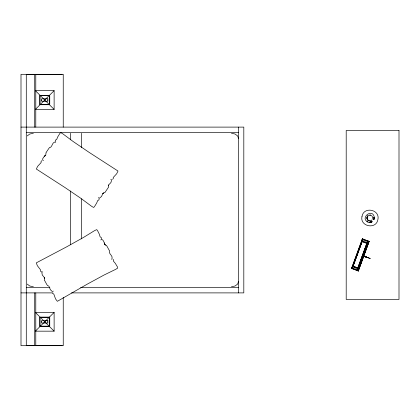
<?xml version="1.0" encoding="UTF-8"?>
<svg xmlns="http://www.w3.org/2000/svg" width="420" height="420" viewBox="0 0 420 420"><rect width="100%" height="100%" fill="white"/><g stroke="black" fill="none" stroke-linecap="round" stroke-linejoin="round"><path stroke-width="0.63" d="M109.51 250.934C108.455 254.079 112.754 255.176 112.119 258.389M42.756 159.857C41.549 158.188 47.743 153.31 44.646 156.14L45.748 155.08L46.037 152.67M111.584 180.206L110.912 182.579L108.596 184.984L108.439 185.845L108.491 185.021L108.302 187.399M41.837 272.58L42.294 275L44.378 277.604L44.457 278.481L44.41 277.526L44.447 280.035M373.475 218.353L373.511 218.059M366.802 243.327L366.881 243.217A1.312 0.892 5 0 0 367.28 242.645L367.29 242.261A1.496 1.013 5 0 1 367.547 241.899L367.973 241.673A0.898 0.609 5 0 0 368.303 241.201L369.133 241.432L362.434 238.849L363.116 239.222M370.372 221.933L370.209 222.647C356.969 219.949 373.753 205.448 374.498 218.946L373.112 219.298L374.498 218.946L373.217 219.025M101.367 238.875L101.367 237.631L100.139 236.854L99.361 234.25L97.377 230.276L96.611 229.651L94.484 230.68L83.444 237.473L66.738 246.797L36.277 262.873L37.364 265.713L40.451 269.719L40.441 271.173L41.491 271.845M238.56 281.484L237.615 284.099L235.032 286.015L231.509 286.718M358.349 270.905L351.54 268.422L362.418 238.849L351.598 268.506L352.349 268.648M352.984 266.327L362.098 241.416A1.312 0.898 35.3 0 0 362.156 240.718L361.977 240.266A1.496 1.018 35.3 0 1 362.019 239.82L362.26 239.526A0.898 0.614 35.3 0 0 362.308 238.943L369.128 241.463L358.344 270.921L351.556 268.343A0.898 0.609 5 0 0 351.887 267.871L351.892 267.488A1.496 1.013 5 0 1 352.149 267.125L352.58 266.899A1.312 0.892 5 0 0 352.979 266.327L362.114 241.511L353.073 266.259L357.903 268.028L353.005 266.296L357.767 268.123A1.312 0.898 35.3 0 1 357.704 268.821L357.457 269.12A1.496 1.018 35.3 0 0 357.42 269.567L357.599 270.018A0.898 0.614 35.3 0 1 357.546 270.596L358.318 270.963M366.881 243.217L357.767 268.123L366.865 243.322M357.551 270.596L368.308 241.201M357.661 270.784L368.513 241.127M358.202 270.984L369.054 241.327M358.234 270.989L369.086 241.343M46.174 152.402L49.114 148.04M108.171 187.714L105.236 192.071M367.679 215.744L366.923 217.513L367.038 218.962M100.832 239.967L101.294 239.347M54.122 90.652L35.374 109.405L54.122 109.405L54.122 90.652L35.374 90.652L54.122 109.405M54.122 312.412L35.374 331.165L54.122 331.165L54.122 312.412L35.374 312.412L54.122 331.165M41.711 160.681L41.018 161.679L41.113 162.577L37.669 166.294L36.325 169.024L65.252 187.714L81.07 198.471L91.476 206.215L93.497 207.428L94.322 206.871L96.663 203.096L97.676 200.571L98.973 199.909L99.083 198.676M112.628 179.387L113.327 178.385L113.232 177.487L116.671 173.775L118.015 171.045L89.087 152.35L73.269 141.593L62.869 133.854L60.842 132.641L60.023 133.192L57.682 136.972L56.669 139.493L55.372 140.154L55.256 141.393M52.663 291.622L53.293 291.092M27.227 135.922L29.804 134.006L33.327 133.308M105.011 192.281L102.805 193.452L103.624 192.99L102.884 193.457L101.525 196.508L99.577 198.025M49.329 147.782C52.605 147.273 51.629 142.926 54.763 142.039M111.332 259.135L112.03 258.935M370.939 221.645L371.406 222.422L369.002 222.558M371.406 222.422L370.619 221.828L371.406 222.422L370.209 222.647L370.172 221.991M41.927 272.039L42.788 271.929M26.282 74.414L62.102 74.308M21 127.108L243.81 127.108L243.81 292.892L71.489 292.892M26.282 132.431L238.534 132.384M26.282 287.616L49.87 287.616M80.661 287.616L238.565 287.616M21 292.892L52.862 292.892M26.282 345.587L62.181 345.692M42.798 160.403L43.549 160.55M231.509 133.308L235.032 134.006L237.615 135.922L238.56 138.537M33.327 286.718L29.804 286.015L27.227 284.099M363.374 256.011L366.324 257.098L363.93 256.242M363.689 256.163L370.293 258.531L365.127 256.646L365.878 256.919M362.208 241.6L366.896 243.359M366.235 257.05L368.125 257.743L367.012 257.334M363.3 255.974L366.382 257.103M363.557 256.095L364.66 256.505M362.26 239.526L367.973 241.673L357.599 270.018L351.887 267.871M366.854 243.296L362.108 241.495M110.775 179.361L111.547 179.66M101.798 239.563C103.84 239.258 105.331 247.002 104.244 242.954L104.669 244.409L105.362 244.939L104.496 244.44L106.68 245.774M52.159 291.406L50.363 289.727L49.481 287.48M47.276 285.201L49.287 286.561M366.849 221.477L367.852 222.159M368.519 220.684L367.369 219.613L366.912 218.211A3.056 3.056 0 0 1 366.949 217.382M55.288 141.871L55.771 142.411M113.08 259.303L113.683 260.363L113.505 261.25L115.285 263.303L117.563 267.12L117.679 268.102L115.673 269.346L104.029 275.042L87.218 284.172L57.351 301.319L55.54 298.877L53.818 294.116L52.589 293.344M371.794 221.046L372.498 221.891M106.853 246.01L109.379 250.619M47.056 284.933L44.53 280.329M98.553 197.495L99.057 198.193M371.259 221.461L371.406 222.422M238.534 127.108L238.571 292.892M81.627 133.308L81.627 147.719M81.627 198.865L81.627 238.865M70.392 133.308L70.392 139.85M70.392 190.995L70.392 244.766M63.242 127.108L63.242 74.308L21 74.308L21 345.692L63.242 345.692L63.242 297.46M47.717 99.934L47.717 100.343M47.717 321.689L47.717 322.098M41.779 99.934L41.779 100.343M41.779 321.689L41.779 322.098M35.784 74.308L35.784 127.108M35.784 292.892L35.784 345.692M34.718 74.308L34.718 127.108M34.718 292.892L34.718 345.692M26.282 74.308L26.282 345.692M372.031 219.865A2.798 2.798 0 0 1 367.285 218.883L367.148 218.164A2.798 2.798 0 0 1 370.146 215.208A2.798 2.798 0 0 1 372.682 218.568M370.12 221.056A3.056 3.056 0 0 1 369.322 220.999M367.909 220.285A3.056 3.056 0 0 1 367.385 219.681M367.211 216.631A3.056 3.056 0 0 1 367.657 215.969M369.763 214.951A3.056 3.056 0 0 1 370.561 215.009M362.014 216.363C359.52 226.469 376.152 229.908 377.874 219.644C380.363 209.538 363.736 206.094 362.014 216.363M373.564 217.681L374.588 217.733L373.564 217.681M45.045 99.934L44.562 100.286L44.452 99.934L45.045 99.934M45.045 321.689L44.562 322.04L44.452 321.689L45.045 321.689M362.156 240.718L352.58 266.899L357.704 268.826L367.285 242.645L362.156 240.718M49.434 95.34L40.057 95.34L40.057 104.717L49.434 104.717L49.434 95.34M49.749 95.655L39.748 95.655L39.748 104.407L49.749 104.407L49.749 95.655M47.875 98.779L41.622 98.779L41.622 101.278L47.875 101.278L47.875 98.779M399 130.489L346.201 130.489L346.201 299.444L399 299.444L399 130.489M49.434 317.1L40.057 317.1L40.057 326.477L49.434 326.477L49.434 317.1M49.749 317.41L39.748 317.41L39.748 326.161L49.749 326.161L49.749 317.41M47.875 320.539L41.622 320.539L41.622 323.038L47.875 323.038L47.875 320.539"/></g></svg>
